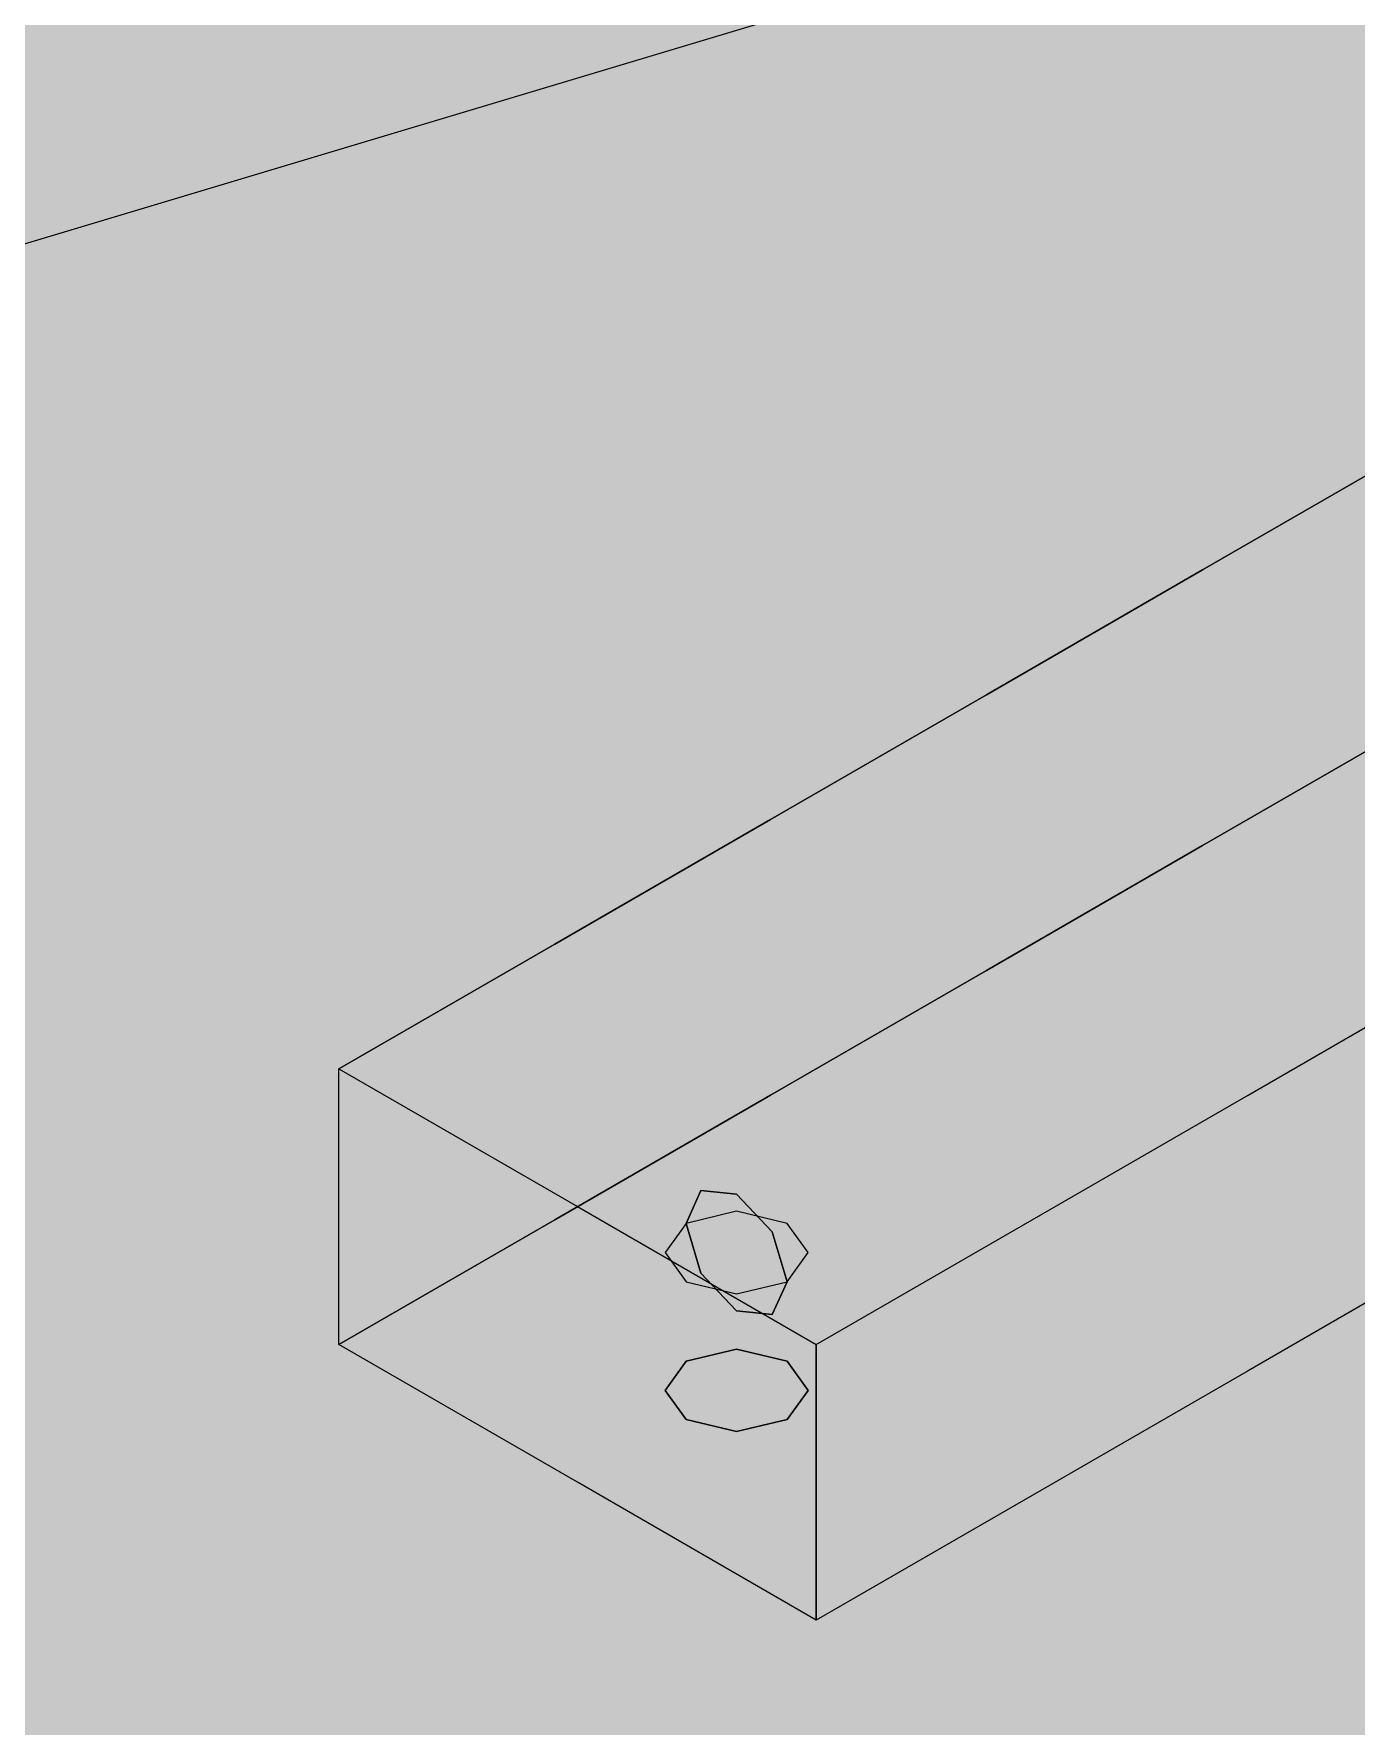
# Model space of a CAD drawing. Header units: metres. Extents: x 349122 to 349453, y 9281252 to 9281971.
# Drawn here: x 349264.2968 to 349264.4407, y 9281656.391 to 9281656.5751 of the extents above; entities that cross this region are included whole.
import ezdxf

# ---------------------------------------------------------------- set-up
doc = ezdxf.new("R2010")
doc.units = ezdxf.units.M
doc.header["$LTSCALE"] = 0.25
doc.layers.add('ISO-3D', color=7, linetype='CONTINUOUS', lineweight=13)
doc.layers.add('ISO-3D-ARISTAS', color=250, linetype='CONTINUOUS', lineweight=13)
doc.layers.add('LLAMADAS-NUM', color=30, linetype='CONTINUOUS', lineweight=25, true_color=0xc05014)

msp = doc.modelspace()

# ---------------------------------------------------------------- linework, layer by layer
at = {"layer": 'ISO-3D', "true_color": 0x9e9d98}
for points in [[(349264.34294, 9281656.56562), (349264.31696, 9281656.58062), (349264.34294, 9281656.59375), (349264.31696, 9281656.60875)], [(349264.42088, 9281656.56553), (349264.3949, 9281656.58053), (349264.42088, 9281656.59447), (349264.3949, 9281656.60947)], [(349264.3949, 9281656.56375), (349264.36892, 9281656.57875), (349264.3949, 9281656.59187), (349264.36892, 9281656.60687)], [(349264.32686, 9281656.56192), (349264.30212, 9281656.5762), (349264.32686, 9281656.59086), (349264.30212, 9281656.60515)], [(349264.37325, 9281656.56408), (349264.3516, 9281656.57658), (349264.37325, 9281656.59303), (349264.3516, 9281656.60553)], [(349264.44687, 9281656.56187), (349264.42088, 9281656.57687), (349264.44687, 9281656.59), (349264.42088, 9281656.605)], [(349264.31696, 9281656.5525), (349264.29098, 9281656.5675), (349264.31696, 9281656.58062), (349264.29098, 9281656.59562)], [(349264.36892, 9281656.55062), (349264.34294, 9281656.56562), (349264.36892, 9281656.57875), (349264.34294, 9281656.59375)], [(349264.44687, 9281656.55053), (349264.42088, 9281656.56553), (349264.44687, 9281656.57947), (349264.42088, 9281656.59447)], [(349264.3949, 9281656.55158), (349264.37325, 9281656.56408), (349264.3949, 9281656.58053), (349264.37325, 9281656.59303)], [(349264.42088, 9281656.54875), (349264.3949, 9281656.56375), (349264.42088, 9281656.57687), (349264.3949, 9281656.59187)], [(349264.30212, 9281656.54726), (349264.27737, 9281656.56154), (349264.30212, 9281656.5762), (349264.27737, 9281656.59049)], [(349264.3516, 9281656.54763), (349264.32686, 9281656.56192), (349264.3516, 9281656.57658), (349264.32686, 9281656.59086)], [(349264.34294, 9281656.5375), (349264.31696, 9281656.5525), (349264.34294, 9281656.56562), (349264.31696, 9281656.58062)], [(349264.42088, 9281656.53658), (349264.3949, 9281656.55158), (349264.42088, 9281656.56553), (349264.3949, 9281656.58053)], [(349264.3949, 9281656.53562), (349264.36892, 9281656.55062), (349264.3949, 9281656.56375), (349264.36892, 9281656.57875)], [(349264.44687, 9281656.53375), (349264.42088, 9281656.54875), (349264.44687, 9281656.56187), (349264.42088, 9281656.57687)], [(349264.32686, 9281656.53297), (349264.30212, 9281656.54726), (349264.32686, 9281656.56192), (349264.30212, 9281656.5762)], [(349264.37325, 9281656.53513), (349264.3516, 9281656.54763), (349264.37325, 9281656.56408), (349264.3516, 9281656.57658)], [(349264.31696, 9281656.52437), (349264.29098, 9281656.53937), (349264.31696, 9281656.5525), (349264.29098, 9281656.5675)], [(349264.36892, 9281656.5225), (349264.34294, 9281656.5375), (349264.36892, 9281656.55062), (349264.34294, 9281656.56562)], [(349264.3949, 9281656.52263), (349264.37325, 9281656.53513), (349264.3949, 9281656.55158), (349264.37325, 9281656.56408)], [(349264.44687, 9281656.52158), (349264.42088, 9281656.53658), (349264.44687, 9281656.55053), (349264.42088, 9281656.56553)], [(349264.42088, 9281656.52062), (349264.3949, 9281656.53562), (349264.42088, 9281656.54875), (349264.3949, 9281656.56375)], [(349264.30212, 9281656.51831), (349264.27737, 9281656.53259), (349264.30212, 9281656.54726), (349264.27737, 9281656.56154)], [(349264.3516, 9281656.51868), (349264.32686, 9281656.53297), (349264.3516, 9281656.54763), (349264.32686, 9281656.56192)], [(349264.34294, 9281656.50937), (349264.31696, 9281656.52437), (349264.34294, 9281656.5375), (349264.31696, 9281656.5525)], [(349264.42088, 9281656.50763), (349264.3949, 9281656.52263), (349264.42088, 9281656.53658), (349264.3949, 9281656.55158)], [(349264.3949, 9281656.5075), (349264.36892, 9281656.5225), (349264.3949, 9281656.53562), (349264.36892, 9281656.55062)], [(349264.32686, 9281656.50402), (349264.30212, 9281656.51831), (349264.32686, 9281656.53297), (349264.30212, 9281656.54726)], [(349264.37325, 9281656.50618), (349264.3516, 9281656.51868), (349264.37325, 9281656.53513), (349264.3516, 9281656.54763)], [(349264.44687, 9281656.50562), (349264.42088, 9281656.52062), (349264.44687, 9281656.53375), (349264.42088, 9281656.54875)], [(349264.31696, 9281656.49625), (349264.29098, 9281656.51125), (349264.31696, 9281656.52437), (349264.29098, 9281656.53937)], [(349264.36892, 9281656.49437), (349264.34294, 9281656.50937), (349264.36892, 9281656.5225), (349264.34294, 9281656.5375)], [(349264.44687, 9281656.49263), (349264.42088, 9281656.50763), (349264.44687, 9281656.52158), (349264.42088, 9281656.53658)], [(349264.3949, 9281656.49368), (349264.37325, 9281656.50618), (349264.3949, 9281656.52263), (349264.37325, 9281656.53513)], [(349264.42088, 9281656.4925), (349264.3949, 9281656.5075), (349264.42088, 9281656.52062), (349264.3949, 9281656.53562)], [(349264.30212, 9281656.48936), (349264.27737, 9281656.50365), (349264.30212, 9281656.51831), (349264.27737, 9281656.53259)], [(349264.3516, 9281656.48974), (349264.32686, 9281656.50402), (349264.3516, 9281656.51868), (349264.32686, 9281656.53297)], [(349264.34294, 9281656.48125), (349264.31696, 9281656.49625), (349264.34294, 9281656.50937), (349264.31696, 9281656.52437)], [(349264.3949, 9281656.47937), (349264.36892, 9281656.49437), (349264.3949, 9281656.5075), (349264.36892, 9281656.5225)], [(349264.42088, 9281656.47868), (349264.3949, 9281656.49368), (349264.42088, 9281656.50763), (349264.3949, 9281656.52263)], [(349264.44687, 9281656.4775), (349264.42088, 9281656.4925), (349264.44687, 9281656.50562), (349264.42088, 9281656.52062)], [(349264.32686, 9281656.47508), (349264.30212, 9281656.48936), (349264.32686, 9281656.50402), (349264.30212, 9281656.51831)], [(349264.37325, 9281656.47724), (349264.3516, 9281656.48974), (349264.37325, 9281656.50618), (349264.3516, 9281656.51868)], [(349264.31696, 9281656.46812), (349264.29098, 9281656.48312), (349264.31696, 9281656.49625), (349264.29098, 9281656.51125)], [(349264.36892, 9281656.46625), (349264.34294, 9281656.48125), (349264.36892, 9281656.49437), (349264.34294, 9281656.50937)], [(349264.42088, 9281656.46437), (349264.3949, 9281656.47937), (349264.42088, 9281656.4925), (349264.3949, 9281656.5075)], [(349264.44687, 9281656.46368), (349264.42088, 9281656.47868), (349264.44687, 9281656.49263), (349264.42088, 9281656.50763)], [(349264.3949, 9281656.46474), (349264.37325, 9281656.47724), (349264.3949, 9281656.49368), (349264.37325, 9281656.50618)], [(349264.30212, 9281656.46041), (349264.27737, 9281656.4747), (349264.30212, 9281656.48936), (349264.27737, 9281656.50365)], [(349264.3516, 9281656.46079), (349264.32686, 9281656.47508), (349264.3516, 9281656.48974), (349264.32686, 9281656.50402)], [(349264.34294, 9281656.45312), (349264.31696, 9281656.46812), (349264.34294, 9281656.48125), (349264.31696, 9281656.49625)], [(349264.3949, 9281656.45125), (349264.36892, 9281656.46625), (349264.3949, 9281656.47937), (349264.36892, 9281656.49437)], [(349264.42088, 9281656.44974), (349264.3949, 9281656.46474), (349264.42088, 9281656.47868), (349264.3949, 9281656.49368)], [(349264.44687, 9281656.44937), (349264.42088, 9281656.46437), (349264.44687, 9281656.4775), (349264.42088, 9281656.4925)], [(349264.32686, 9281656.44613), (349264.30212, 9281656.46041), (349264.32686, 9281656.47508), (349264.30212, 9281656.48936)], [(349264.37325, 9281656.44829), (349264.3516, 9281656.46079), (349264.37325, 9281656.47724), (349264.3516, 9281656.48974)], [(349264.31696, 9281656.44), (349264.29098, 9281656.455), (349264.31696, 9281656.46812), (349264.29098, 9281656.48312)], [(349264.36892, 9281656.43812), (349264.34294, 9281656.45312), (349264.36892, 9281656.46625), (349264.34294, 9281656.48125)], [(349264.42088, 9281656.43625), (349264.3949, 9281656.45125), (349264.42088, 9281656.46437), (349264.3949, 9281656.47937)], [(349264.3949, 9281656.43579), (349264.37325, 9281656.44829), (349264.3949, 9281656.46474), (349264.37325, 9281656.47724)], [(349264.44687, 9281656.43474), (349264.42088, 9281656.44974), (349264.44687, 9281656.46368), (349264.42088, 9281656.47868)], [(349264.30212, 9281656.43147), (349264.27737, 9281656.44575), (349264.30212, 9281656.46041), (349264.27737, 9281656.4747)], [(349264.3516, 9281656.43184), (349264.32686, 9281656.44613), (349264.3516, 9281656.46079), (349264.32686, 9281656.47508)], [(349264.34294, 9281656.425), (349264.31696, 9281656.44), (349264.34294, 9281656.45312), (349264.31696, 9281656.46812)], [(349264.3949, 9281656.42312), (349264.36892, 9281656.43812), (349264.3949, 9281656.45125), (349264.36892, 9281656.46625)], [(349264.42088, 9281656.42079), (349264.3949, 9281656.43579), (349264.42088, 9281656.44974), (349264.3949, 9281656.46474)], [(349264.44687, 9281656.42125), (349264.42088, 9281656.43625), (349264.44687, 9281656.44937), (349264.42088, 9281656.46437)], [(349264.37325, 9281656.41934), (349264.3516, 9281656.43184), (349264.37325, 9281656.44829), (349264.3516, 9281656.46079)], [(349264.32686, 9281656.41718), (349264.30212, 9281656.43147), (349264.32686, 9281656.44613), (349264.30212, 9281656.46041)], [(349264.31696, 9281656.41187), (349264.29098, 9281656.42687), (349264.31696, 9281656.44), (349264.29098, 9281656.455)], [(349264.36892, 9281656.41), (349264.34294, 9281656.425), (349264.36892, 9281656.43812), (349264.34294, 9281656.45312)], [(349264.42088, 9281656.40812), (349264.3949, 9281656.42312), (349264.42088, 9281656.43625), (349264.3949, 9281656.45125)], [(349264.44687, 9281656.40579), (349264.42088, 9281656.42079), (349264.44687, 9281656.43474), (349264.42088, 9281656.44974)], [(349264.3949, 9281656.40684), (349264.37325, 9281656.41934), (349264.3949, 9281656.43579), (349264.37325, 9281656.44829)], [(349264.3516, 9281656.40289), (349264.32686, 9281656.41718), (349264.3516, 9281656.43184), (349264.32686, 9281656.44613)], [(349264.30212, 9281656.40252), (349264.27737, 9281656.4168), (349264.30212, 9281656.43147), (349264.27737, 9281656.44575)], [(349264.34294, 9281656.39687), (349264.31696, 9281656.41187), (349264.34294, 9281656.425), (349264.31696, 9281656.44)], [(349264.3949, 9281656.395), (349264.36892, 9281656.41), (349264.3949, 9281656.42312), (349264.36892, 9281656.43812)], [(349264.42088, 9281656.39184), (349264.3949, 9281656.40684), (349264.42088, 9281656.42079), (349264.3949, 9281656.43579)], [(349264.44687, 9281656.39312), (349264.42088, 9281656.40812), (349264.44687, 9281656.42125), (349264.42088, 9281656.43625)], [(349264.32686, 9281656.38823), (349264.30212, 9281656.40252), (349264.32686, 9281656.41718), (349264.30212, 9281656.43147)], [(349264.37325, 9281656.39039), (349264.3516, 9281656.40289), (349264.37325, 9281656.41934), (349264.3516, 9281656.43184)], [(349264.31696, 9281656.38375), (349264.29098, 9281656.39875), (349264.31696, 9281656.41187), (349264.29098, 9281656.42687)], [(349264.36892, 9281656.38187), (349264.34294, 9281656.39687), (349264.36892, 9281656.41), (349264.34294, 9281656.425)], [(349264.42088, 9281656.38), (349264.3949, 9281656.395), (349264.42088, 9281656.40812), (349264.3949, 9281656.42312)], [(349264.44687, 9281656.37684), (349264.42088, 9281656.39184), (349264.44687, 9281656.40579), (349264.42088, 9281656.42079)], [(349264.3949, 9281656.37789), (349264.37325, 9281656.39039), (349264.3949, 9281656.40684), (349264.37325, 9281656.41934)], [(349264.30212, 9281656.37357), (349264.27737, 9281656.38786), (349264.30212, 9281656.40252), (349264.27737, 9281656.4168)], [(349264.3516, 9281656.37395), (349264.32686, 9281656.38823), (349264.3516, 9281656.40289), (349264.32686, 9281656.41718)], [(349264.34294, 9281656.36875), (349264.31696, 9281656.38375), (349264.34294, 9281656.39687), (349264.31696, 9281656.41187)], [(349264.3949, 9281656.36687), (349264.36892, 9281656.38187), (349264.3949, 9281656.395), (349264.36892, 9281656.41)], [(349264.44687, 9281656.365), (349264.42088, 9281656.38), (349264.44687, 9281656.39312), (349264.42088, 9281656.40812)], [(349264.42088, 9281656.36289), (349264.3949, 9281656.37789), (349264.42088, 9281656.39184), (349264.3949, 9281656.40684)], [(349264.32686, 9281656.35929), (349264.30212, 9281656.37357), (349264.32686, 9281656.38823), (349264.30212, 9281656.40252)], [(349264.37325, 9281656.36145), (349264.3516, 9281656.37395), (349264.37325, 9281656.39039), (349264.3516, 9281656.40289)], [(349264.31696, 9281656.35562), (349264.29098, 9281656.37062), (349264.31696, 9281656.38375), (349264.29098, 9281656.39875)], [(349264.36892, 9281656.35375), (349264.34294, 9281656.36875), (349264.36892, 9281656.38187), (349264.34294, 9281656.39687)], [(349264.42088, 9281656.35187), (349264.3949, 9281656.36687), (349264.42088, 9281656.38), (349264.3949, 9281656.395)], [(349264.44687, 9281656.34789), (349264.42088, 9281656.36289), (349264.44687, 9281656.37684), (349264.42088, 9281656.39184)]]:
    msp.add_solid(points, dxfattribs=at)
at = {"layer": 'ISO-3D', "true_color": 0x9e9c96}
for points in [[(349264.34294, 9281656.59), (349264.31696, 9281656.575), (349264.31696, 9281656.605), (349264.29098, 9281656.59)], [(349264.3949, 9281656.59), (349264.36892, 9281656.575), (349264.36892, 9281656.605), (349264.34294, 9281656.59)], [(349264.44687, 9281656.59), (349264.42088, 9281656.575), (349264.42088, 9281656.605), (349264.3949, 9281656.59)], [(349264.30129, 9281656.58762), (349264.27778, 9281656.57405), (349264.27675, 9281656.60179), (349264.25325, 9281656.58821)], [(349264.34933, 9281656.58702), (349264.32583, 9281656.57345), (349264.3248, 9281656.60119), (349264.30129, 9281656.58762)], [(349264.39738, 9281656.58643), (349264.37387, 9281656.57286), (349264.37284, 9281656.6006), (349264.34933, 9281656.58702)], [(349264.44542, 9281656.58583), (349264.42192, 9281656.57226), (349264.42088, 9281656.6), (349264.39738, 9281656.58643)], [(349264.31696, 9281656.575), (349264.29098, 9281656.56), (349264.29098, 9281656.59), (349264.265, 9281656.575)], [(349264.36892, 9281656.575), (349264.34294, 9281656.56), (349264.34294, 9281656.59), (349264.31696, 9281656.575)], [(349264.42088, 9281656.575), (349264.3949, 9281656.56), (349264.3949, 9281656.59), (349264.36892, 9281656.575)], [(349264.47285, 9281656.575), (349264.44687, 9281656.56), (349264.44687, 9281656.59), (349264.42088, 9281656.575)], [(349264.32583, 9281656.57345), (349264.30232, 9281656.55988), (349264.30129, 9281656.58762), (349264.27778, 9281656.57405)], [(349264.37387, 9281656.57286), (349264.35037, 9281656.55929), (349264.34933, 9281656.58702), (349264.32583, 9281656.57345)], [(349264.42192, 9281656.57226), (349264.39841, 9281656.55869), (349264.39738, 9281656.58643), (349264.37387, 9281656.57286)], [(349264.46996, 9281656.57167), (349264.44645, 9281656.5581), (349264.44542, 9281656.58583), (349264.42192, 9281656.57226)], [(349264.34294, 9281656.56), (349264.31696, 9281656.545), (349264.31696, 9281656.575), (349264.29098, 9281656.56)], [(349264.3949, 9281656.56), (349264.36892, 9281656.545), (349264.36892, 9281656.575), (349264.34294, 9281656.56)], [(349264.44687, 9281656.56), (349264.42088, 9281656.545), (349264.42088, 9281656.575), (349264.3949, 9281656.56)], [(349264.30232, 9281656.55988), (349264.27882, 9281656.54631), (349264.27778, 9281656.57405), (349264.25428, 9281656.56048)], [(349264.35037, 9281656.55929), (349264.32686, 9281656.54571), (349264.32583, 9281656.57345), (349264.30232, 9281656.55988)], [(349264.39841, 9281656.55869), (349264.3749, 9281656.54512), (349264.37387, 9281656.57286), (349264.35037, 9281656.55929)], [(349264.44645, 9281656.5581), (349264.42295, 9281656.54452), (349264.42192, 9281656.57226), (349264.39841, 9281656.55869)], [(349264.31696, 9281656.545), (349264.29098, 9281656.53), (349264.29098, 9281656.56), (349264.265, 9281656.545)], [(349264.32686, 9281656.54571), (349264.30335, 9281656.53214), (349264.30232, 9281656.55988), (349264.27882, 9281656.54631)], [(349264.36892, 9281656.545), (349264.34294, 9281656.53), (349264.34294, 9281656.56), (349264.31696, 9281656.545)], [(349264.3749, 9281656.54512), (349264.3514, 9281656.53155), (349264.35037, 9281656.55929), (349264.32686, 9281656.54571)], [(349264.42088, 9281656.545), (349264.3949, 9281656.53), (349264.3949, 9281656.56), (349264.36892, 9281656.545)], [(349264.42295, 9281656.54452), (349264.39944, 9281656.53095), (349264.39841, 9281656.55869), (349264.3749, 9281656.54512)], [(349264.47285, 9281656.545), (349264.44687, 9281656.53), (349264.44687, 9281656.56), (349264.42088, 9281656.545)], [(349264.47099, 9281656.54393), (349264.44748, 9281656.53036), (349264.44645, 9281656.5581), (349264.42295, 9281656.54452)], [(349264.30335, 9281656.53214), (349264.27985, 9281656.51857), (349264.27882, 9281656.54631), (349264.25531, 9281656.53274)], [(349264.3514, 9281656.53155), (349264.32789, 9281656.51798), (349264.32686, 9281656.54571), (349264.30335, 9281656.53214)], [(349264.34294, 9281656.53), (349264.31696, 9281656.515), (349264.31696, 9281656.545), (349264.29098, 9281656.53)], [(349264.3949, 9281656.53), (349264.36892, 9281656.515), (349264.36892, 9281656.545), (349264.34294, 9281656.53)], [(349264.39944, 9281656.53095), (349264.37593, 9281656.51738), (349264.3749, 9281656.54512), (349264.3514, 9281656.53155)], [(349264.44687, 9281656.53), (349264.42088, 9281656.515), (349264.42088, 9281656.545), (349264.3949, 9281656.53)], [(349264.44748, 9281656.53036), (349264.42398, 9281656.51679), (349264.42295, 9281656.54452), (349264.39944, 9281656.53095)], [(349264.32789, 9281656.51798), (349264.30438, 9281656.5044), (349264.30335, 9281656.53214), (349264.27985, 9281656.51857)], [(349264.37593, 9281656.51738), (349264.35243, 9281656.50381), (349264.3514, 9281656.53155), (349264.32789, 9281656.51798)], [(349264.42398, 9281656.51679), (349264.40047, 9281656.50321), (349264.39944, 9281656.53095), (349264.37593, 9281656.51738)], [(349264.31696, 9281656.515), (349264.29098, 9281656.5), (349264.29098, 9281656.53), (349264.265, 9281656.515)], [(349264.36892, 9281656.515), (349264.34294, 9281656.5), (349264.34294, 9281656.53), (349264.31696, 9281656.515)], [(349264.42088, 9281656.515), (349264.3949, 9281656.5), (349264.3949, 9281656.53), (349264.36892, 9281656.515)], [(349264.47285, 9281656.515), (349264.44687, 9281656.5), (349264.44687, 9281656.53), (349264.42088, 9281656.515)], [(349264.30438, 9281656.5044), (349264.28088, 9281656.49083), (349264.27985, 9281656.51857), (349264.25634, 9281656.505)], [(349264.35243, 9281656.50381), (349264.32892, 9281656.49024), (349264.32789, 9281656.51798), (349264.30438, 9281656.5044)], [(349264.40047, 9281656.50321), (349264.37696, 9281656.48964), (349264.37593, 9281656.51738), (349264.35243, 9281656.50381)], [(349264.34294, 9281656.5), (349264.31696, 9281656.485), (349264.31696, 9281656.515), (349264.29098, 9281656.5)], [(349264.3949, 9281656.5), (349264.36892, 9281656.485), (349264.36892, 9281656.515), (349264.34294, 9281656.5)], [(349264.44687, 9281656.5), (349264.42088, 9281656.485), (349264.42088, 9281656.515), (349264.3949, 9281656.5)], [(349264.32892, 9281656.49024), (349264.30541, 9281656.47667), (349264.30438, 9281656.5044), (349264.28088, 9281656.49083)], [(349264.37696, 9281656.48964), (349264.35346, 9281656.47607), (349264.35243, 9281656.50381), (349264.32892, 9281656.49024)], [(349264.31696, 9281656.485), (349264.29098, 9281656.47), (349264.29098, 9281656.5), (349264.265, 9281656.485)], [(349264.36892, 9281656.485), (349264.34294, 9281656.47), (349264.34294, 9281656.5), (349264.31696, 9281656.485)], [(349264.42088, 9281656.485), (349264.3949, 9281656.47), (349264.3949, 9281656.5), (349264.36892, 9281656.485)], [(349264.47285, 9281656.485), (349264.44687, 9281656.47), (349264.44687, 9281656.5), (349264.42088, 9281656.485)], [(349264.47346, 9281656.48536), (349264.44996, 9281656.47179), (349264.44748, 9281656.50036), (349264.42398, 9281656.48679)], [(349264.30541, 9281656.47667), (349264.28184, 9281656.46306), (349264.28088, 9281656.49083), (349264.2573, 9281656.47722)], [(349264.35346, 9281656.47607), (349264.32995, 9281656.4625), (349264.32892, 9281656.49024), (349264.30541, 9281656.47667)], [(349264.44996, 9281656.47179), (349264.42645, 9281656.45821), (349264.42398, 9281656.48679), (349264.40047, 9281656.47321)], [(349264.34294, 9281656.47), (349264.31696, 9281656.455), (349264.31696, 9281656.485), (349264.29098, 9281656.47)], [(349264.3949, 9281656.47), (349264.36892, 9281656.455), (349264.36892, 9281656.485), (349264.34294, 9281656.47)], [(349264.44687, 9281656.47), (349264.42088, 9281656.455), (349264.42088, 9281656.485), (349264.3949, 9281656.47)], [(349264.32995, 9281656.4625), (349264.30638, 9281656.44889), (349264.30541, 9281656.47667), (349264.28184, 9281656.46306)], [(349264.42645, 9281656.45821), (349264.40295, 9281656.44464), (349264.40047, 9281656.47321), (349264.37696, 9281656.45964)], [(349264.47594, 9281656.45679), (349264.45243, 9281656.44321), (349264.44996, 9281656.47179), (349264.42645, 9281656.45821)], [(349264.47625, 9281656.45946), (349264.45274, 9281656.44589), (349264.45243, 9281656.47321), (349264.42893, 9281656.45964)], [(349264.31696, 9281656.455), (349264.29098, 9281656.44), (349264.29098, 9281656.47), (349264.265, 9281656.455)], [(349264.36892, 9281656.455), (349264.34294, 9281656.44), (349264.34294, 9281656.47), (349264.31696, 9281656.455)], [(349264.42088, 9281656.455), (349264.3949, 9281656.44), (349264.3949, 9281656.47), (349264.36892, 9281656.455)], [(349264.47285, 9281656.455), (349264.44687, 9281656.44), (349264.44687, 9281656.47), (349264.42088, 9281656.455)], [(349264.30638, 9281656.44889), (349264.2828, 9281656.43528), (349264.28184, 9281656.46306), (349264.25826, 9281656.44944)], [(349264.35593, 9281656.4475), (349264.33236, 9281656.43389), (349264.32995, 9281656.4625), (349264.30638, 9281656.44889)], [(349264.40295, 9281656.44464), (349264.37944, 9281656.43107), (349264.37696, 9281656.45964), (349264.35346, 9281656.44607)], [(349264.45274, 9281656.44589), (349264.42924, 9281656.43232), (349264.42893, 9281656.45964), (349264.40542, 9281656.44607)], [(349264.45243, 9281656.44321), (349264.42893, 9281656.42964), (349264.42645, 9281656.45821), (349264.40295, 9281656.44464)], [(349264.34294, 9281656.44), (349264.31696, 9281656.425), (349264.31696, 9281656.455), (349264.29098, 9281656.44)], [(349264.3949, 9281656.44), (349264.36892, 9281656.425), (349264.36892, 9281656.455), (349264.34294, 9281656.44)], [(349264.44687, 9281656.44), (349264.42088, 9281656.425), (349264.42088, 9281656.455), (349264.3949, 9281656.44)], [(349264.33236, 9281656.43389), (349264.30878, 9281656.42028), (349264.30638, 9281656.44889), (349264.2828, 9281656.43528)], [(349264.37944, 9281656.43107), (349264.35593, 9281656.4175), (349264.35346, 9281656.44607), (349264.32995, 9281656.4325)], [(349264.38191, 9281656.4325), (349264.35834, 9281656.41889), (349264.35593, 9281656.4475), (349264.33236, 9281656.43389)], [(349264.42924, 9281656.43232), (349264.40573, 9281656.41875), (349264.40542, 9281656.44607), (349264.38191, 9281656.4325)], [(349264.42893, 9281656.42964), (349264.40542, 9281656.41607), (349264.40295, 9281656.44464), (349264.37944, 9281656.43107)], [(349264.47656, 9281656.43214), (349264.45305, 9281656.41857), (349264.45274, 9281656.44589), (349264.42924, 9281656.43232)], [(349264.31696, 9281656.425), (349264.29098, 9281656.41), (349264.29098, 9281656.44), (349264.265, 9281656.425)], [(349264.36892, 9281656.425), (349264.34294, 9281656.41), (349264.34294, 9281656.44), (349264.31696, 9281656.425)], [(349264.42088, 9281656.425), (349264.3949, 9281656.41), (349264.3949, 9281656.44), (349264.36892, 9281656.425)], [(349264.47285, 9281656.425), (349264.44687, 9281656.41), (349264.44687, 9281656.44), (349264.42088, 9281656.425)], [(349264.30878, 9281656.42028), (349264.28521, 9281656.40667), (349264.2828, 9281656.43528), (349264.25923, 9281656.42167)], [(349264.35834, 9281656.41889), (349264.33476, 9281656.40528), (349264.33236, 9281656.43389), (349264.30878, 9281656.42028)], [(349264.40573, 9281656.41875), (349264.38215, 9281656.40514), (349264.38191, 9281656.4325), (349264.35834, 9281656.41889)], [(349264.45305, 9281656.41857), (349264.42954, 9281656.405), (349264.42924, 9281656.43232), (349264.40573, 9281656.41875)], [(349264.40542, 9281656.41607), (349264.38191, 9281656.4025), (349264.37944, 9281656.43107), (349264.35593, 9281656.4175)], [(349264.34294, 9281656.41), (349264.31696, 9281656.395), (349264.31696, 9281656.425), (349264.29098, 9281656.41)], [(349264.3949, 9281656.41), (349264.36892, 9281656.395), (349264.36892, 9281656.425), (349264.34294, 9281656.41)], [(349264.44687, 9281656.41), (349264.42088, 9281656.395), (349264.42088, 9281656.425), (349264.3949, 9281656.41)], [(349264.33476, 9281656.40528), (349264.31119, 9281656.39167), (349264.30878, 9281656.42028), (349264.28521, 9281656.40667)], [(349264.38215, 9281656.40514), (349264.35858, 9281656.39153), (349264.35834, 9281656.41889), (349264.33476, 9281656.40528)], [(349264.42954, 9281656.405), (349264.40597, 9281656.39139), (349264.40573, 9281656.41875), (349264.38215, 9281656.40514)], [(349264.47687, 9281656.40482), (349264.45336, 9281656.39125), (349264.45305, 9281656.41857), (349264.42954, 9281656.405)], [(349264.31696, 9281656.395), (349264.29098, 9281656.38), (349264.29098, 9281656.41), (349264.265, 9281656.395)], [(349264.36892, 9281656.395), (349264.34294, 9281656.38), (349264.34294, 9281656.41), (349264.31696, 9281656.395)], [(349264.42088, 9281656.395), (349264.3949, 9281656.38), (349264.3949, 9281656.41), (349264.36892, 9281656.395)], [(349264.47285, 9281656.395), (349264.44687, 9281656.38), (349264.44687, 9281656.41), (349264.42088, 9281656.395)], [(349264.31119, 9281656.39167), (349264.28761, 9281656.37806), (349264.28521, 9281656.40667), (349264.26163, 9281656.39306)], [(349264.35858, 9281656.39153), (349264.335, 9281656.37792), (349264.33476, 9281656.40528), (349264.31119, 9281656.39167)], [(349264.40597, 9281656.39139), (349264.38239, 9281656.37778), (349264.38215, 9281656.40514), (349264.35858, 9281656.39153)], [(349264.45336, 9281656.39125), (349264.42979, 9281656.37764), (349264.42954, 9281656.405), (349264.40597, 9281656.39139)], [(349264.34294, 9281656.38), (349264.31696, 9281656.365), (349264.31696, 9281656.395), (349264.29098, 9281656.38)], [(349264.3949, 9281656.38), (349264.36892, 9281656.365), (349264.36892, 9281656.395), (349264.34294, 9281656.38)], [(349264.44687, 9281656.38), (349264.42088, 9281656.365), (349264.42088, 9281656.395), (349264.3949, 9281656.38)], [(349264.335, 9281656.37792), (349264.31143, 9281656.36431), (349264.31119, 9281656.39167), (349264.28761, 9281656.37806)], [(349264.38239, 9281656.37778), (349264.35882, 9281656.36417), (349264.35858, 9281656.39153), (349264.335, 9281656.37792)], [(349264.42979, 9281656.37764), (349264.40621, 9281656.36403), (349264.40597, 9281656.39139), (349264.38239, 9281656.37778)], [(349264.47718, 9281656.3775), (349264.4536, 9281656.36389), (349264.45336, 9281656.39125), (349264.42979, 9281656.37764)]]:
    msp.add_solid(points, dxfattribs=at)
at = {"layer": 'ISO-3D', "true_color": 0x7f7e7a}
for points in [[(349264.44748, 9281656.50036), (349264.42398, 9281656.48679), (349264.44748, 9281656.53036), (349264.42398, 9281656.51679)], [(349264.42398, 9281656.48679), (349264.40047, 9281656.47321), (349264.42398, 9281656.51679), (349264.40047, 9281656.50321)], [(349264.40047, 9281656.47321), (349264.37696, 9281656.45964), (349264.40047, 9281656.50321), (349264.37696, 9281656.48964)], [(349264.37696, 9281656.45964), (349264.35346, 9281656.44607), (349264.37696, 9281656.48964), (349264.35346, 9281656.47607)], [(349264.35346, 9281656.44607), (349264.32995, 9281656.4325), (349264.35346, 9281656.47607), (349264.32995, 9281656.4625)], [(349264.45243, 9281656.44321), (349264.42893, 9281656.42964), (349264.45243, 9281656.47321), (349264.42893, 9281656.45964)], [(349264.42893, 9281656.42964), (349264.40542, 9281656.41607), (349264.42893, 9281656.45964), (349264.40542, 9281656.44607)], [(349264.40542, 9281656.41607), (349264.38191, 9281656.4025), (349264.40542, 9281656.44607), (349264.38191, 9281656.4325)]]:
    msp.add_solid(points, dxfattribs=at)
at = {"layer": 'ISO-3D', "true_color": 0x4b4946}
for points in [[(349264.45436, 9281656.49567), (349264.45597, 9281656.49924), (349264.41106, 9281656.47067), (349264.41267, 9281656.47424)], [(349264.46535, 9281656.48932), (349264.46374, 9281656.48576), (349264.42205, 9281656.46432), (349264.42044, 9281656.46076)], [(349264.41106, 9281656.47067), (349264.41267, 9281656.47424), (349264.36775, 9281656.44567), (349264.36936, 9281656.44924)], [(349264.42205, 9281656.46432), (349264.42044, 9281656.46076), (349264.37875, 9281656.43932), (349264.37714, 9281656.43576)]]:
    msp.add_solid(points, dxfattribs=at)
at = {"layer": 'ISO-3D', "true_color": 0x686560}
for points in [[(349264.45597, 9281656.49924), (349264.45986, 9281656.49885), (349264.41267, 9281656.47424), (349264.41655, 9281656.47385)], [(349264.46374, 9281656.48576), (349264.45986, 9281656.48615), (349264.42044, 9281656.46076), (349264.41655, 9281656.46115)], [(349264.41267, 9281656.47424), (349264.41655, 9281656.47385), (349264.36936, 9281656.44924), (349264.37325, 9281656.44885)], [(349264.42044, 9281656.46076), (349264.41655, 9281656.46115), (349264.37714, 9281656.43576), (349264.37325, 9281656.43615)]]:
    msp.add_solid(points, dxfattribs=at)
at = {"layer": 'ISO-3D', "true_color": 0x77736d}
for points in [[(349264.45986, 9281656.49885), (349264.46374, 9281656.49475), (349264.41655, 9281656.47385), (349264.42044, 9281656.46975)], [(349264.45986, 9281656.48615), (349264.45597, 9281656.49025), (349264.41655, 9281656.46115), (349264.41267, 9281656.46525)], [(349264.41655, 9281656.47385), (349264.42044, 9281656.46975), (349264.37325, 9281656.44885), (349264.37714, 9281656.44475)], [(349264.41655, 9281656.46115), (349264.41267, 9281656.46525), (349264.37325, 9281656.43615), (349264.36936, 9281656.44025)]]:
    msp.add_solid(points, dxfattribs=at)
at = {"layer": 'ISO-3D', "true_color": 0x6b6762}
for points in [[(349264.45597, 9281656.49025), (349264.45436, 9281656.49567), (349264.41267, 9281656.46525), (349264.41106, 9281656.47067)], [(349264.46374, 9281656.49475), (349264.46535, 9281656.48932), (349264.42044, 9281656.46975), (349264.42205, 9281656.46432)], [(349264.41267, 9281656.46525), (349264.41106, 9281656.47067), (349264.36936, 9281656.44025), (349264.36775, 9281656.44567)], [(349264.42044, 9281656.46975), (349264.42205, 9281656.46432), (349264.37714, 9281656.44475), (349264.37875, 9281656.43932)]]:
    msp.add_solid(points, dxfattribs=at)
at = {"layer": 'ISO-3D', "true_color": 0x8e8d88}
for points in [[(349264.35593, 9281656.4175), (349264.32995, 9281656.4325), (349264.35593, 9281656.4475), (349264.32995, 9281656.4625)], [(349264.38191, 9281656.4025), (349264.35593, 9281656.4175), (349264.38191, 9281656.4325), (349264.35593, 9281656.4475)]]:
    msp.add_solid(points, dxfattribs=at)
at = {"layer": 'ISO-3D', "true_color": 0x67645f}
for points in [[(349264.37325, 9281656.4425), (349264.36775, 9281656.44567), (349264.36936, 9281656.44924)], [(349264.37325, 9281656.4425), (349264.36936, 9281656.44924), (349264.37325, 9281656.44885)], [(349264.37325, 9281656.4425), (349264.37325, 9281656.44885), (349264.37714, 9281656.44475)], [(349264.37325, 9281656.4425), (349264.36936, 9281656.44025), (349264.36775, 9281656.44567)], [(349264.37325, 9281656.4425), (349264.37714, 9281656.44475), (349264.37875, 9281656.43932)], [(349264.37325, 9281656.4425), (349264.37325, 9281656.43615), (349264.36936, 9281656.44025)], [(349264.37325, 9281656.4425), (349264.37714, 9281656.43576), (349264.37325, 9281656.43615)], [(349264.37325, 9281656.4425), (349264.37875, 9281656.43932), (349264.37714, 9281656.43576)]]:
    msp.add_solid(points, dxfattribs=at)
at = {"layer": 'ISO-3D', "true_color": 0x66635e}
for points in [[(349264.37325, 9281656.44699), (349264.36775, 9281656.44567), (349264.37325, 9281656.43199), (349264.36775, 9281656.43067)], [(349264.37325, 9281656.43801), (349264.37875, 9281656.43932), (349264.37325, 9281656.42301), (349264.37875, 9281656.42432)]]:
    msp.add_solid(points, dxfattribs=at)
at = {"layer": 'ISO-3D', "true_color": 0x736f6a}
for points in [[(349264.37325, 9281656.4425), (349264.37325, 9281656.44699), (349264.36775, 9281656.44567)], [(349264.37325, 9281656.4425), (349264.37875, 9281656.44567), (349264.37325, 9281656.44699)], [(349264.37325, 9281656.4425), (349264.36775, 9281656.44567), (349264.36548, 9281656.4425)], [(349264.37325, 9281656.4425), (349264.38103, 9281656.4425), (349264.37875, 9281656.44567)], [(349264.37325, 9281656.4425), (349264.36548, 9281656.4425), (349264.36775, 9281656.43932)], [(349264.37325, 9281656.4425), (349264.36775, 9281656.43932), (349264.37325, 9281656.43801)], [(349264.37325, 9281656.4425), (349264.37875, 9281656.43932), (349264.38103, 9281656.4425)], [(349264.37325, 9281656.4425), (349264.37325, 9281656.43801), (349264.37875, 9281656.43932)], [(349264.37325, 9281656.4275), (349264.37325, 9281656.43199), (349264.36775, 9281656.43067)], [(349264.37325, 9281656.4275), (349264.37875, 9281656.43067), (349264.37325, 9281656.43199)], [(349264.37325, 9281656.4275), (349264.36775, 9281656.43067), (349264.36548, 9281656.4275)], [(349264.37325, 9281656.4275), (349264.38103, 9281656.4275), (349264.37875, 9281656.43067)], [(349264.37325, 9281656.4275), (349264.36548, 9281656.4275), (349264.36775, 9281656.42432)], [(349264.37325, 9281656.4275), (349264.36775, 9281656.42432), (349264.37325, 9281656.42301)], [(349264.37325, 9281656.4275), (349264.37875, 9281656.42432), (349264.38103, 9281656.4275)], [(349264.37325, 9281656.4275), (349264.37325, 9281656.42301), (349264.37875, 9281656.42432)]]:
    msp.add_solid(points, dxfattribs=at)
at = {"layer": 'ISO-3D', "true_color": 0x6c6964}
for points in [[(349264.37875, 9281656.44567), (349264.37325, 9281656.44699), (349264.37875, 9281656.43067), (349264.37325, 9281656.43199)], [(349264.36775, 9281656.43932), (349264.37325, 9281656.43801), (349264.36775, 9281656.42432), (349264.37325, 9281656.42301)]]:
    msp.add_solid(points, dxfattribs=at)
at = {"layer": 'ISO-3D', "true_color": 0x504d4a}
for points in [[(349264.36775, 9281656.44567), (349264.36548, 9281656.4425), (349264.36775, 9281656.43067), (349264.36548, 9281656.4275)], [(349264.37875, 9281656.43932), (349264.38103, 9281656.4425), (349264.37875, 9281656.42432), (349264.38103, 9281656.4275)]]:
    msp.add_solid(points, dxfattribs=at)
at = {"layer": 'ISO-3D', "true_color": 0x5e5b56}
for points in [[(349264.38103, 9281656.4425), (349264.37875, 9281656.44567), (349264.38103, 9281656.4275), (349264.37875, 9281656.43067)], [(349264.36548, 9281656.4425), (349264.36775, 9281656.43932), (349264.36548, 9281656.4275), (349264.36775, 9281656.42432)]]:
    msp.add_solid(points, dxfattribs=at)
at = {"layer": 'ISO-3D-ARISTAS', "color": 250}
for p, q in [((349264.42398, 9281656.51679), (349264.44748, 9281656.53036)), ((349264.44748, 9281656.53036), (349264.42398, 9281656.51679)), ((349264.40047, 9281656.50321), (349264.42398, 9281656.51679)), ((349264.42398, 9281656.51679), (349264.40047, 9281656.50321)), ((349264.37696, 9281656.48964), (349264.40047, 9281656.50321)), ((349264.40047, 9281656.50321), (349264.37696, 9281656.48964)), ((349264.44748, 9281656.50036), (349264.42398, 9281656.48679)), ((349264.42398, 9281656.48679), (349264.44748, 9281656.50036)), ((349264.35346, 9281656.47607), (349264.37696, 9281656.48964)), ((349264.37696, 9281656.48964), (349264.35346, 9281656.47607)), ((349264.40047, 9281656.47321), (349264.42398, 9281656.48679)), ((349264.42398, 9281656.48679), (349264.40047, 9281656.47321)), ((349264.32995, 9281656.4625), (349264.35346, 9281656.47607)), ((349264.35346, 9281656.47607), (349264.32995, 9281656.4625)), ((349264.37696, 9281656.45964), (349264.40047, 9281656.47321)), ((349264.40047, 9281656.47321), (349264.37696, 9281656.45964)), ((349264.42893, 9281656.45964), (349264.45243, 9281656.47321)), ((349264.42893, 9281656.45964), (349264.45243, 9281656.47321)), ((349264.32995, 9281656.4325), (349264.32995, 9281656.4625)), ((349264.32995, 9281656.4325), (349264.32995, 9281656.4625)), ((349264.32995, 9281656.4625), (349264.35593, 9281656.4475)), ((349264.32995, 9281656.4625), (349264.35593, 9281656.4475)), ((349264.35346, 9281656.44607), (349264.37696, 9281656.45964)), ((349264.37696, 9281656.45964), (349264.35346, 9281656.44607)), ((349264.40542, 9281656.44607), (349264.42893, 9281656.45964)), ((349264.40542, 9281656.44607), (349264.42893, 9281656.45964)), ((349264.36936, 9281656.44924), (349264.36775, 9281656.44567)), ((349264.36775, 9281656.44567), (349264.36936, 9281656.44924)), ((349264.37325, 9281656.44885), (349264.36936, 9281656.44924)), ((349264.36936, 9281656.44924), (349264.37325, 9281656.44885)), ((349264.37714, 9281656.44475), (349264.37325, 9281656.44885)), ((349264.37325, 9281656.44885), (349264.37714, 9281656.44475)), ((349264.32995, 9281656.4325), (349264.35346, 9281656.44607)), ((349264.35346, 9281656.44607), (349264.32995, 9281656.4325)), ((349264.35593, 9281656.4475), (349264.38191, 9281656.4325)), ((349264.35593, 9281656.4475), (349264.38191, 9281656.4325)), ((349264.37325, 9281656.44699), (349264.36775, 9281656.44567)), ((349264.37325, 9281656.44699), (349264.36775, 9281656.44567)), ((349264.37875, 9281656.44567), (349264.37325, 9281656.44699)), ((349264.37875, 9281656.44567), (349264.37325, 9281656.44699)), ((349264.38191, 9281656.4325), (349264.40542, 9281656.44607)), ((349264.38191, 9281656.4325), (349264.40542, 9281656.44607)), ((349264.36775, 9281656.44567), (349264.36548, 9281656.4425)), ((349264.36775, 9281656.44567), (349264.36548, 9281656.4425)), ((349264.36775, 9281656.44567), (349264.36936, 9281656.44025)), ((349264.36936, 9281656.44025), (349264.36775, 9281656.44567)), ((349264.37875, 9281656.43932), (349264.37714, 9281656.44475)), ((349264.37714, 9281656.44475), (349264.37875, 9281656.43932)), ((349264.38103, 9281656.4425), (349264.37875, 9281656.44567)), ((349264.38103, 9281656.4425), (349264.37875, 9281656.44567)), ((349264.36548, 9281656.4425), (349264.36775, 9281656.43932)), ((349264.36548, 9281656.4425), (349264.36775, 9281656.43932)), ((349264.37875, 9281656.43932), (349264.38103, 9281656.4425)), ((349264.37875, 9281656.43932), (349264.38103, 9281656.4425)), ((349264.45243, 9281656.44321), (349264.42893, 9281656.42964)), ((349264.45243, 9281656.44321), (349264.42893, 9281656.42964)), ((349264.36775, 9281656.43932), (349264.37325, 9281656.43801)), ((349264.36775, 9281656.43932), (349264.37325, 9281656.43801)), ((349264.36936, 9281656.44025), (349264.37325, 9281656.43615)), ((349264.37325, 9281656.43615), (349264.36936, 9281656.44025)), ((349264.37325, 9281656.43801), (349264.37875, 9281656.43932)), ((349264.37325, 9281656.43801), (349264.37875, 9281656.43932)), ((349264.37714, 9281656.43576), (349264.37875, 9281656.43932)), ((349264.37875, 9281656.43932), (349264.37714, 9281656.43576)), ((349264.37325, 9281656.43615), (349264.37714, 9281656.43576)), ((349264.37714, 9281656.43576), (349264.37325, 9281656.43615)), ((349264.35593, 9281656.4175), (349264.32995, 9281656.4325)), ((349264.35593, 9281656.4175), (349264.32995, 9281656.4325)), ((349264.37325, 9281656.43199), (349264.36775, 9281656.43067)), ((349264.36775, 9281656.43067), (349264.37325, 9281656.43199)), ((349264.37875, 9281656.43067), (349264.37325, 9281656.43199)), ((349264.37325, 9281656.43199), (349264.37875, 9281656.43067)), ((349264.38191, 9281656.4325), (349264.38191, 9281656.4025)), ((349264.38191, 9281656.4025), (349264.38191, 9281656.4325)), ((349264.36775, 9281656.43067), (349264.36548, 9281656.4275)), ((349264.36548, 9281656.4275), (349264.36775, 9281656.43067)), ((349264.38103, 9281656.4275), (349264.37875, 9281656.43067)), ((349264.37875, 9281656.43067), (349264.38103, 9281656.4275)), ((349264.42893, 9281656.42964), (349264.40542, 9281656.41607)), ((349264.42893, 9281656.42964), (349264.40542, 9281656.41607)), ((349264.36548, 9281656.4275), (349264.36775, 9281656.42432)), ((349264.36775, 9281656.42432), (349264.36548, 9281656.4275)), ((349264.37875, 9281656.42432), (349264.38103, 9281656.4275)), ((349264.38103, 9281656.4275), (349264.37875, 9281656.42432)), ((349264.36775, 9281656.42432), (349264.37325, 9281656.42301)), ((349264.37325, 9281656.42301), (349264.36775, 9281656.42432)), ((349264.37325, 9281656.42301), (349264.37875, 9281656.42432)), ((349264.37875, 9281656.42432), (349264.37325, 9281656.42301)), ((349264.38191, 9281656.4025), (349264.35593, 9281656.4175)), ((349264.38191, 9281656.4025), (349264.35593, 9281656.4175)), ((349264.40542, 9281656.41607), (349264.38191, 9281656.4025)), ((349264.40542, 9281656.41607), (349264.38191, 9281656.4025))]:
    msp.add_line(p, q, dxfattribs=at)
at = {"layer": 'LLAMADAS-NUM'}
msp.add_line((349264.43821, 9281656.595), (349264.27652, 9281656.54649), dxfattribs=at)

doc.saveas('drawing.dxf')
